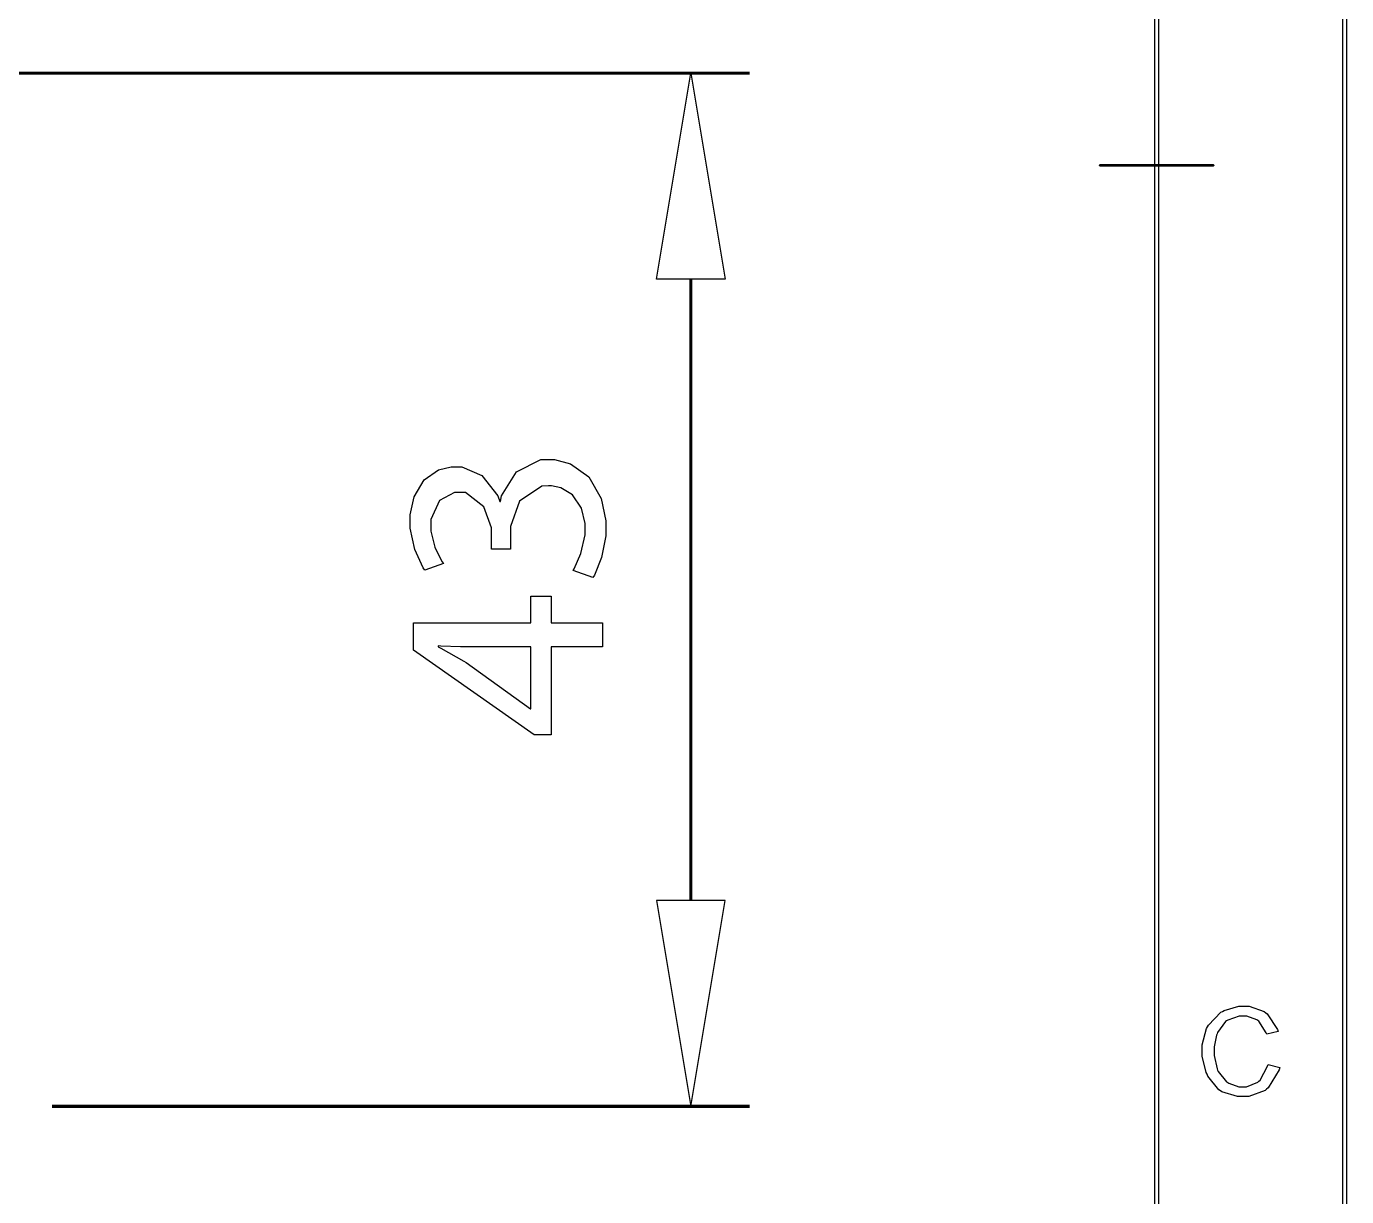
# Model space of a CAD drawing. Extents: x 0.54 to 10.46, y 0.74 to 7.76.
# Drawn here: x 9.291 to 10.465, y 5.005 to 6.045 of the extents above; entities that cross this region are included whole.
import ezdxf

# ---------------------------------------------------------------- set-up
doc = ezdxf.new("R2010")
doc.units = 0
doc.layers.get('0').update_dxf_attribs({"linetype": 'CONTINUOUS'})

msp = doc.modelspace()

# ---------------------------------------------------------------- linework, layer by layer
at = {"color": 0}
for points in [[(10.4631, 0.73899), (0.53689, 0.73899), (0.53646, 0.73899), (0.53516, 0.74029), (0.53516, 0.74072), (0.53516, 7.75928), (0.53516, 7.75971), (0.53646, 7.76101), (0.53689, 7.76101), (10.4631, 7.76101), (10.4635, 7.76101), (10.4648, 7.75971), (10.4648, 7.75928), (10.4648, 0.74072), (10.4648, 0.74029), (10.4635, 0.73899), (10.4631, 0.73899)], [(0.53863, 0.74246), (10.4614, 0.74246), (10.4614, 7.75754), (0.53863, 7.75754), (0.53863, 0.74246)], [(10.296, 0.90609), (0.87115, 0.90609), (0.87071, 0.90609), (0.86941, 0.90739), (0.86941, 0.90782), (0.86941, 7.59218), (0.86941, 7.59261), (0.87071, 7.59392), (0.87115, 7.59392), (10.296, 7.59392), (10.2964, 7.59392), (10.2977, 7.59261), (10.2977, 7.59218), (10.2977, 0.90782), (10.2977, 0.90739), (10.2964, 0.90609), (10.296, 0.90609)], [(0.87289, 0.90956), (10.2943, 0.90956), (10.2943, 7.59044), (0.87289, 7.59044), (0.87289, 0.90956)], [(10.3461, 5.92042), (10.2458, 5.92042), (10.2457, 5.92042), (10.2452, 5.9209), (10.2452, 5.92106), (10.2452, 5.92128), (10.2457, 5.92176), (10.2458, 5.92176), (10.3461, 5.92176), (10.3463, 5.92176), (10.3468, 5.92128), (10.3468, 5.92106), (10.3468, 5.9209), (10.3463, 5.92042), (10.3461, 5.92042)], [(10.395, 5.12196), (10.4053, 5.11936), (10.4048, 5.11724), (10.3951, 5.10118), (10.3937, 5.10004), (10.3923, 5.09896), (10.3779, 5.09337), (10.3731, 5.09337), (10.3679, 5.09337), (10.3539, 5.09765), (10.3527, 5.09847), (10.3513, 5.09933), (10.3413, 5.11171), (10.3407, 5.11333), (10.34, 5.11496), (10.3365, 5.12939), (10.3365, 5.13417), (10.3365, 5.13949), (10.3403, 5.15392), (10.3412, 5.15539), (10.3419, 5.1569), (10.3529, 5.1684), (10.3544, 5.16917), (10.3558, 5.16997), (10.3689, 5.17383), (10.3733, 5.17383), (10.3782, 5.17383), (10.3915, 5.16894), (10.3929, 5.16792), (10.3942, 5.16694), (10.4035, 5.153), (10.404, 5.15121), (10.3939, 5.14882), (10.3934, 5.15022), (10.3868, 5.16054), (10.386, 5.16114), (10.3851, 5.16178), (10.376, 5.16504), (10.373, 5.16504), (10.3693, 5.16504), (10.3591, 5.16146), (10.3581, 5.16075), (10.357, 5.16004), (10.35, 5.15044), (10.3496, 5.14919), (10.3492, 5.148), (10.3472, 5.13769), (10.3472, 5.13422), (10.3472, 5.12993), (10.3496, 5.11817), (10.35, 5.11692), (10.3505, 5.11572), (10.358, 5.1065), (10.3591, 5.10585), (10.36, 5.10525), (10.3691, 5.10215), (10.3722, 5.10215), (10.3759, 5.10215), (10.3858, 5.10633), (10.3869, 5.10715), (10.3879, 5.10801), (10.3946, 5.12033), (10.395, 5.12196)]]:
    msp.add_lwpolyline(points, close=True, dxfattribs=at)
at = {"color": 9, "const_width": 0.00278}
for points in [[(8.89529, 6.00299), (9.93403, 6.00299)], [(9.88167, 5.26779), (9.88167, 5.81993)], [(9.31369, 5.08475), (9.93403, 5.08475)]]:
    msp.add_lwpolyline(points, dxfattribs=at)
at = {"color": 9}
for points in [[(9.85118, 5.81993), (9.88167, 6.00299), (9.91222, 5.81993), (9.85118, 5.81993)], [(9.77713, 5.56093), (9.77815, 5.56256), (9.78396, 5.57607), (9.78771, 5.59267), (9.78771, 5.59819), (9.78771, 5.60281), (9.78456, 5.61654), (9.77664, 5.62825), (9.76611, 5.6345), (9.75786, 5.63624), (9.75515, 5.63618), (9.74924, 5.63612), (9.72949, 5.62261), (9.72151, 5.60021), (9.72151, 5.59272), (9.72151, 5.58008), (9.70449, 5.58008), (9.70449, 5.59272), (9.70449, 5.59896), (9.69769, 5.61768), (9.68143, 5.63021), (9.67606, 5.63021), (9.6716, 5.63021), (9.65831, 5.62337), (9.65067, 5.60644), (9.65067, 5.60075), (9.65067, 5.59597), (9.65424, 5.58165), (9.66049, 5.56901), (9.66178, 5.56717), (9.64529, 5.56119), (9.64367, 5.56342), (9.63633, 5.57969), (9.63232, 5.59879), (9.63232, 5.60514), (9.63232, 5.61051), (9.63569, 5.62663), (9.64469, 5.64165), (9.6575, 5.65044), (9.66868, 5.65326), (9.67242, 5.65326), (9.67828, 5.65326), (9.69586, 5.64551), (9.71007, 5.62744), (9.71197, 5.62224), (9.71251, 5.62224), (9.71354, 5.62744), (9.72678, 5.64876), (9.74843, 5.65972), (9.75564, 5.65972), (9.76042, 5.65972), (9.77485, 5.65587), (9.79096, 5.64421), (9.80197, 5.62506), (9.8061, 5.60508), (9.8061, 5.59842), (9.8061, 5.59196), (9.8024, 5.5726), (9.79606, 5.55681), (9.79471, 5.55474), (9.77713, 5.56093)], [(9.80322, 5.49322), (9.75749, 5.49322), (9.75749, 5.4151), (9.74246, 5.4151), (9.63519, 5.49007), (9.63519, 5.51465), (9.73964, 5.51465), (9.73964, 5.53819), (9.75749, 5.53819), (9.75749, 5.51465), (9.80322, 5.51465), (9.80322, 5.49322)], [(9.73964, 5.49322), (9.68354, 5.49322), (9.67692, 5.49322), (9.65935, 5.49387), (9.65717, 5.49397), (9.65717, 5.49322), (9.65961, 5.49192), (9.68001, 5.48042), (9.68197, 5.47922), (9.73915, 5.43815), (9.73964, 5.43815), (9.73964, 5.49322)], [(9.85118, 5.26779), (9.88167, 5.08475), (9.91222, 5.26779), (9.85118, 5.26779)]]:
    msp.add_lwpolyline(points, close=True, dxfattribs=at)
at = {"color": 0, "const_width": 0.00278}
msp.add_lwpolyline([(9.88167, 6.00299), (9.88167, 6.00299)], close=True, dxfattribs=at)

doc.saveas('drawing.dxf')
